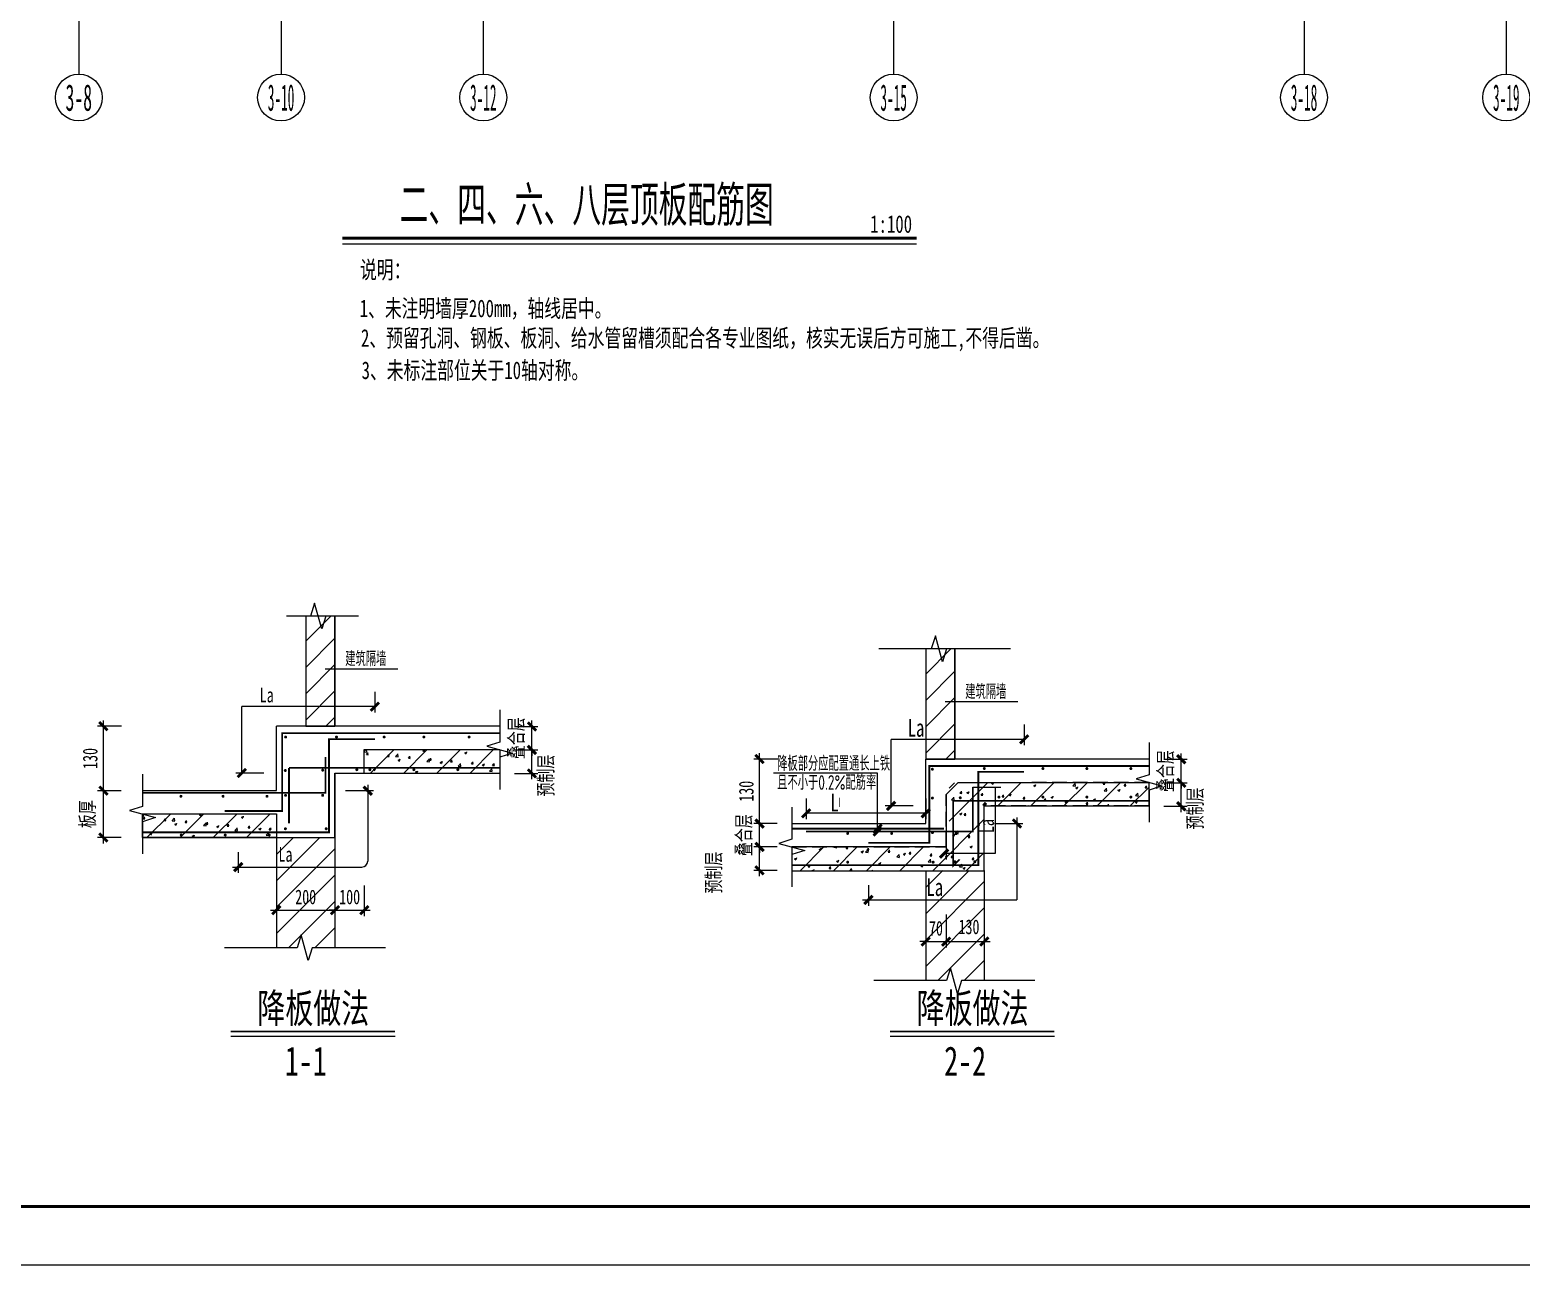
# Model space of a CAD drawing. Extents: x -3200779283 to -8106663, y 659664 to 1123462.
# Drawn here: x -8154085 to -8128646, y 739664 to 760744 of the extents above; entities that cross this region are included whole.
import ezdxf
from ezdxf.enums import TextEntityAlignment as Align
from ezdxf.xclip import XClip

# ---------------------------------------------------------------- set-up
doc = ezdxf.new("R2010")
doc.units = 0
doc.header["$LTSCALE"] = 1000
doc.header["$MEASUREMENT"] = 0
doc.header["$XCLIPFRAME"] = 0
doc.linetypes.add('DASH', pattern=[0.35, 0.25, -0.1])
doc.linetypes.add('节点$0$DASH', pattern=[0.35, 0.25, -0.1])
doc.layers.get('Defpoints').update_dxf_attribs({"color": 30, "linetype": 'DASH'})
for name, color, linetype in [('3#-轴线$0$3#-轴号$0$A-ANNO-AXIS-CIRC', 3, 'Continuous'), ('3#-轴线$0$3#-轴号$0$A-ANNO-AXIS-TEXT', 7, 'Continuous'), ('3#-轴线$0$AXIS_TEXT', 7, 'Continuous'), ('3#4#5#$0$BORDER', 7, 'Continuous'), ('3#4#5#模板$0$BORDER', 7, 'Continuous'), ('NUM', 7, 'Continuous'), ('S-ANNO-DIMS', 3, 'Continuous'), ('S-ANNO-TEXT', 7, 'Continuous'), ('S-PC-FQ-WYQ', 4, 'Continuous'), ('节点$0$2-4#-结构平面图-7.19$0$COLU_DE_DIM', 3, 'Continuous'), ('节点$0$NUM', 7, 'Continuous'), ('节点$0$S-ANNO-DIMS', 3, 'Continuous'), ('节点$0$S-ANNO-TEXT', 7, 'Continuous'), ('节点$0$S-ANNO-THIN', 3, 'Continuous'), ('节点$0$S-DETL', 4, 'Continuous'), ('节点$0$S-DETL-DIMS', 210, 'Continuous'), ('节点$0$S-REIN', 1, 'Continuous'), ('节点$0$S-WALL-HATC', 253, 'Continuous')]:
    doc.layers.add(name, color=color, linetype=linetype)
doc.styles.add('3#-轴线$0$3#-轴号$0$_TCH_AXIS', font='')
doc.styles.add('3#-轴线$0$COMPLEX', font='COMPLEX')
doc.styles.add('宋体', font='', dxfattribs={"width": 0.8})
doc.styles.add('楷体', font='', dxfattribs={"width": 0.6})
doc.styles.add('节点$0$-楷体_GB2312-1.0', font='', dxfattribs={"width": 0.7})
doc.styles.add('节点$0$TSSD_Dimension', font='Tssdeng.shx', dxfattribs={"width": 0.7, "bigfont": 'hztxt.shx'})
doc.styles.add('节点$0$TSSD_Rein', font='Tssdeng.shx', dxfattribs={"width": 0.7, "bigfont": 'hztxt.shx'})
doc.styles.add('节点$0$楷体', font='', dxfattribs={"width": 0.7, "height": 250})
doc.styles.get('3#-轴线$0$3#-轴号$0$_TCH_AXIS').set_extended_font_data('SimSun')
doc.styles.get('宋体').set_extended_font_data('SimSun')
doc.styles.get('楷体').set_extended_font_data('KaiTi_GB2312')
doc.styles.get('节点$0$-楷体_GB2312-1.0').set_extended_font_data('KaiTi_GB2312')
doc.styles.get('节点$0$楷体').set_extended_font_data('KaiTi_GB2312')
doc.dimstyles.new('节点$0$TSSD_20_100', dxfattribs={"dimtxt": 300, "dimasz": 100, "dimexe": 100, "dimexo": 250, "dimgap": 100, "dimtad": 1, "dimdec": 0, "dimlfac": 0.2, "dimzin": 0, "dimdsep": 46, "dimtxsty": '节点$0$楷体', "dimblk": '节点$0$_ArchTick', "dimcen": 0, "dimdle": 100, "dimclrt": 7, "dimadec": 0, "dimazin": 0, "dimtfac": 1, "dimtdec": 0, "dimtix": 1, "dimtmove": 2, "dimatfit": 3, "dimfxl": 1, "dimtolj": 1, "dimtzin": 0, "dimarcsym": 0})
pattern_1 = [(45, (207410.23, -258407.8), (-224.5064, 224.5064), [])]

# ---------------------------------------------------------------- blocks, each defined once
blk = doc.blocks.new('A$C635F6008')
at = {"layer": 'NUM', "style": '楷体', "width": 0.7}
for s, p in [('说明：', (161, 2800)), ('   1、未注明墙厚200mm，轴线居中。', (-273, 2141)), ('2、预留孔洞、钢板、板洞、给水管留槽须配合各专业图纸，核实无误后方可施工,不得后凿。', (177, 1636))]:
    blk.add_text(s, height=300, dxfattribs=at).set_placement(p, align=Align.BOTTOM_LEFT)
blk = doc.blocks.new('节点$0$_ArchTick')
at = {"color": 0, "linetype": 'ByBlock', "const_width": 0.5}
blk.add_lwpolyline([(-0.71, -0.71), (0.71, 0.71)], dxfattribs=at)
blk = doc.blocks.new('*D2032')
at = {"layer": 'Defpoints', "color": 0, "transparency": 16777216}
for p in [(66860, -149373), (67410, -149373), (66860, -149773)]:
    blk.add_point(p, dxfattribs=at)
at = {"layer": '节点$0$S-DETL-DIMS', "color": 0, "lineweight": -2, "transparency": 16777216}
for p, q in [((67410, -149873), (67410, -149273)), ((67110, -149373), (67510, -149373)), ((67110, -149773), (67510, -149773))]:
    blk.add_line(p, q, dxfattribs=at)
at = {"layer": '节点$0$S-DETL-DIMS', "color": 0, "lineweight": -2, "transparency": 16777216, "xscale": 100, "yscale": 100, "zscale": 100}
for p, rotation in [((67410, -149373), 90), ((67410, -149773), 270)]:
    blk.add_blockref('节点$0$_ArchTick', p, dxfattribs=dict(at, rotation=rotation))
at = {"layer": '节点$0$S-DETL-DIMS', "color": 7, "transparency": 16777216, "insert": (67660, -149811), "char_height": 250, "attachment_point": 5, "rotation": 90, "style": '节点$0$楷体'}
blk.add_mtext('\\A1;预制层', dxfattribs=at)
blk = doc.blocks.new('*D2033')
at = {"layer": 'Defpoints', "color": 0, "transparency": 16777216}
for p in [(66860, -148973), (67410, -148973), (66860, -149373)]:
    blk.add_point(p, dxfattribs=at)
at = {"layer": '节点$0$S-DETL-DIMS', "color": 0, "lineweight": -2, "transparency": 16777216}
for p, q in [((67110, -148973), (67510, -148973)), ((67410, -148973), (67410, -148873)), ((67410, -149373), (67410, -148973)), ((67110, -149373), (67510, -149373)), ((67410, -149373), (67410, -149473))]:
    blk.add_line(p, q, dxfattribs=at)
at = {"layer": '节点$0$S-DETL-DIMS', "color": 0, "lineweight": -2, "transparency": 16777216, "xscale": 100, "yscale": 100, "zscale": 100}
for p, rotation in [((67410, -148973), 270), ((67410, -149373), 90)]:
    blk.add_blockref('节点$0$_ArchTick', p, dxfattribs=dict(at, rotation=rotation))
at = {"layer": '节点$0$S-DETL-DIMS', "color": 7, "transparency": 16777216, "insert": (67155, -149173), "char_height": 250, "attachment_point": 5, "rotation": 90, "style": '节点$0$楷体'}
blk.add_mtext('\\A1;叠合层', dxfattribs=at)
blk = doc.blocks.new('*D2034')
at = {"layer": 'Defpoints', "color": 0, "transparency": 16777216}
for p in [(63050, -151438), (64050, -151438), (64050, -152108)]:
    blk.add_point(p, dxfattribs=at)
at = {"layer": '节点$0$S-ANNO-DIMS', "color": 0, "lineweight": -2, "transparency": 16777216}
for p, q in [((63050, -151688), (63050, -152208)), ((64050, -151688), (64050, -152208)), ((62950, -152108), (64150, -152108))]:
    blk.add_line(p, q, dxfattribs=at)
at = {"layer": '节点$0$S-ANNO-DIMS', "color": 0, "lineweight": -2, "transparency": 16777216, "xscale": 100, "yscale": 100, "zscale": 100, "rotation": 180}
blk.add_blockref('节点$0$_ArchTick', (63050, -152108), dxfattribs=at)
at = {"layer": '节点$0$S-ANNO-DIMS', "color": 0, "lineweight": -2, "transparency": 16777216, "xscale": 100, "yscale": 100, "zscale": 100}
blk.add_blockref('节点$0$_ArchTick', (64050, -152108), dxfattribs=at)
at = {"layer": '节点$0$S-ANNO-DIMS', "color": 7, "transparency": 16777216, "insert": (63550, -151883), "char_height": 250, "attachment_point": 5, "style": '节点$0$楷体'}
blk.add_mtext('\\A1;200', dxfattribs=at)
blk = doc.blocks.new('*D2035')
at = {"layer": 'Defpoints', "color": 0, "transparency": 16777216}
for p in [(60100, -150068), (60650, -150068), (60650, -150868)]:
    blk.add_point(p, dxfattribs=at)
at = {"layer": '节点$0$S-DETL-DIMS', "color": 0, "lineweight": -2, "transparency": 16777216}
for p, q in [((60400, -150068), (60000, -150068)), ((60100, -150968), (60100, -149968)), ((60400, -150868), (60000, -150868))]:
    blk.add_line(p, q, dxfattribs=at)
at = {"layer": '节点$0$S-DETL-DIMS', "color": 0, "lineweight": -2, "transparency": 16777216, "xscale": 100, "yscale": 100, "zscale": 100}
for p, rotation in [((60100, -150068), 90), ((60100, -150868), 270)]:
    blk.add_blockref('节点$0$_ArchTick', p, dxfattribs=dict(at, rotation=rotation))
at = {"layer": '节点$0$S-DETL-DIMS', "color": 7, "transparency": 16777216, "insert": (59839, -150468), "char_height": 250, "attachment_point": 5, "rotation": 90, "style": '节点$0$楷体'}
blk.add_mtext('\\A1;板厚', dxfattribs=at)
blk = doc.blocks.new('*D2036')
at = {"layer": 'Defpoints', "color": 0, "transparency": 16777216}
for p in [(60100, -148968), (60660, -148968), (60650, -150068)]:
    blk.add_point(p, dxfattribs=at)
at = {"layer": '节点$0$S-DETL-DIMS', "color": 0, "lineweight": -2, "transparency": 16777216}
for p, q in [((60410, -148968), (60000, -148968)), ((60100, -150168), (60100, -148868)), ((60400, -150068), (60000, -150068))]:
    blk.add_line(p, q, dxfattribs=at)
at = {"layer": '节点$0$S-DETL-DIMS', "color": 0, "lineweight": -2, "transparency": 16777216, "xscale": 100, "yscale": 100, "zscale": 100}
for p, rotation in [((60100, -148968), 90), ((60100, -150068), 270)]:
    blk.add_blockref('节点$0$_ArchTick', p, dxfattribs=dict(at, rotation=rotation))
at = {"layer": '节点$0$S-DETL-DIMS', "color": 7, "transparency": 16777216, "insert": (59875, -149518), "char_height": 250, "attachment_point": 5, "rotation": 90, "style": '节点$0$楷体'}
blk.add_mtext('\\A1;130', dxfattribs=at)
blk = doc.blocks.new('*D2037')
at = {"layer": 'Defpoints', "color": 0, "transparency": 16777216}
for p in [(64050, -151438), (64550, -151438), (64550, -152108)]:
    blk.add_point(p, dxfattribs=at)
at = {"layer": '节点$0$S-ANNO-DIMS', "color": 0, "lineweight": -2, "transparency": 16777216}
for p, q in [((64050, -151688), (64050, -152208)), ((64550, -151688), (64550, -152208)), ((64050, -152108), (63950, -152108)), ((64050, -152108), (64550, -152108)), ((64550, -152108), (64650, -152108))]:
    blk.add_line(p, q, dxfattribs=at)
at = {"layer": '节点$0$S-ANNO-DIMS', "color": 0, "lineweight": -2, "transparency": 16777216, "xscale": 100, "yscale": 100, "zscale": 100}
blk.add_blockref('节点$0$_ArchTick', (64050, -152108), dxfattribs=at)
at = {"layer": '节点$0$S-ANNO-DIMS', "color": 0, "lineweight": -2, "transparency": 16777216, "xscale": 100, "yscale": 100, "zscale": 100, "rotation": 180}
blk.add_blockref('节点$0$_ArchTick', (64550, -152108), dxfattribs=at)
at = {"layer": '节点$0$S-ANNO-DIMS', "color": 7, "transparency": 16777216, "insert": (64300, -151883), "char_height": 250, "attachment_point": 5, "style": '节点$0$楷体'}
blk.add_mtext('\\A1;100', dxfattribs=at)
blk = doc.blocks.new('*D2000')
at = {"layer": 'Defpoints', "color": 0, "transparency": 16777216}
for p in [(71292, -151028), (71842, -151028), (71842, -151428)]:
    blk.add_point(p, dxfattribs=at)
at = {"layer": '节点$0$S-DETL-DIMS', "color": 0, "lineweight": -2, "transparency": 16777216}
for p, q in [((71592, -151028), (71192, -151028)), ((71292, -151528), (71292, -150928)), ((71592, -151428), (71192, -151428))]:
    blk.add_line(p, q, dxfattribs=at)
at = {"layer": '节点$0$S-DETL-DIMS', "color": 0, "lineweight": -2, "transparency": 16777216, "xscale": 100, "yscale": 100, "zscale": 100}
for p, rotation in [((71292, -151028), 90), ((71292, -151428), 270)]:
    blk.add_blockref('节点$0$_ArchTick', p, dxfattribs=dict(at, rotation=rotation))
at = {"layer": '节点$0$S-DETL-DIMS', "color": 7, "transparency": 16777216, "insert": (70523, -151466), "char_height": 250, "attachment_point": 5, "rotation": 90, "style": '节点$0$楷体'}
blk.add_mtext('\\A1;预制层', dxfattribs=at)
blk = doc.blocks.new('*D2001')
at = {"layer": 'Defpoints', "color": 0, "transparency": 16777216}
for p in [(71292, -150628), (71842, -150628), (71842, -151028)]:
    blk.add_point(p, dxfattribs=at)
at = {"layer": '节点$0$S-DETL-DIMS', "color": 0, "lineweight": -2, "transparency": 16777216}
for p, q in [((71292, -150628), (71292, -150528)), ((71592, -150628), (71192, -150628)), ((71292, -151028), (71292, -150628)), ((71592, -151028), (71192, -151028)), ((71292, -151028), (71292, -151128))]:
    blk.add_line(p, q, dxfattribs=at)
at = {"layer": '节点$0$S-DETL-DIMS', "color": 0, "lineweight": -2, "transparency": 16777216, "xscale": 100, "yscale": 100, "zscale": 100}
for p, rotation in [((71292, -150628), 270), ((71292, -151028), 90)]:
    blk.add_blockref('节点$0$_ArchTick', p, dxfattribs=dict(at, rotation=rotation))
at = {"layer": '节点$0$S-DETL-DIMS', "color": 7, "transparency": 16777216, "insert": (71037, -150828), "char_height": 250, "attachment_point": 5, "rotation": 90, "style": '节点$0$楷体'}
blk.add_mtext('\\A1;叠合层', dxfattribs=at)
blk = doc.blocks.new('*D2002')
at = {"layer": 'Defpoints', "color": 0, "transparency": 16777216}
for p in [(71292, -149528), (71852, -149528), (71842, -150628)]:
    blk.add_point(p, dxfattribs=at)
at = {"layer": '节点$0$S-DETL-DIMS', "color": 0, "lineweight": -2, "transparency": 16777216}
for p, q in [((71602, -149528), (71192, -149528)), ((71292, -150728), (71292, -149428)), ((71592, -150628), (71192, -150628))]:
    blk.add_line(p, q, dxfattribs=at)
at = {"layer": '节点$0$S-DETL-DIMS', "color": 0, "lineweight": -2, "transparency": 16777216, "xscale": 100, "yscale": 100, "zscale": 100}
for p, rotation in [((71292, -149528), 90), ((71292, -150628), 270)]:
    blk.add_blockref('节点$0$_ArchTick', p, dxfattribs=dict(at, rotation=rotation))
at = {"layer": '节点$0$S-DETL-DIMS', "color": 7, "transparency": 16777216, "insert": (71067, -150078), "char_height": 250, "attachment_point": 5, "rotation": 90, "style": '节点$0$楷体'}
blk.add_mtext('\\A1;130', dxfattribs=at)
blk = doc.blocks.new('*D2003')
at = {"layer": 'Defpoints', "color": 0, "transparency": 16777216}
for p in [(74476, -151932), (75126, -151932), (75126, -152643)]:
    blk.add_point(p, dxfattribs=at)
at = {"layer": '节点$0$S-ANNO-DIMS', "color": 0, "lineweight": -2, "transparency": 16777216}
for p, q in [((74476, -152182), (74476, -152743)), ((75126, -152182), (75126, -152743)), ((74376, -152643), (75226, -152643))]:
    blk.add_line(p, q, dxfattribs=at)
at = {"layer": '节点$0$S-ANNO-DIMS', "color": 0, "lineweight": -2, "transparency": 16777216, "xscale": 100, "yscale": 100, "zscale": 100, "rotation": 180}
blk.add_blockref('节点$0$_ArchTick', (74476, -152643), dxfattribs=at)
at = {"layer": '节点$0$S-ANNO-DIMS', "color": 0, "lineweight": -2, "transparency": 16777216, "xscale": 100, "yscale": 100, "zscale": 100}
blk.add_blockref('节点$0$_ArchTick', (75126, -152643), dxfattribs=at)
at = {"layer": '节点$0$S-ANNO-DIMS', "color": 7, "transparency": 16777216, "insert": (74865, -152393), "char_height": 250, "attachment_point": 5, "style": '节点$0$楷体'}
blk.add_mtext('\\A1;130', dxfattribs=at)
blk = doc.blocks.new('*D2004')
at = {"layer": 'Defpoints', "color": 0, "transparency": 16777216}
for p in [(74126, -151932), (74476, -151932), (74476, -152643)]:
    blk.add_point(p, dxfattribs=at)
at = {"layer": '节点$0$S-ANNO-DIMS', "color": 0, "lineweight": -2, "transparency": 16777216}
for p, q in [((74126, -152182), (74126, -152743)), ((74476, -152182), (74476, -152743)), ((74126, -152643), (74026, -152643)), ((74126, -152643), (74476, -152643)), ((74476, -152643), (74576, -152643))]:
    blk.add_line(p, q, dxfattribs=at)
at = {"layer": '节点$0$S-ANNO-DIMS', "color": 0, "lineweight": -2, "transparency": 16777216, "xscale": 100, "yscale": 100, "zscale": 100}
blk.add_blockref('节点$0$_ArchTick', (74126, -152643), dxfattribs=at)
at = {"layer": '节点$0$S-ANNO-DIMS', "color": 0, "lineweight": -2, "transparency": 16777216, "xscale": 100, "yscale": 100, "zscale": 100, "rotation": 180}
blk.add_blockref('节点$0$_ArchTick', (74476, -152643), dxfattribs=at)
at = {"layer": '节点$0$S-ANNO-DIMS', "color": 7, "transparency": 16777216, "insert": (74301, -152418), "char_height": 250, "attachment_point": 5, "style": '节点$0$楷体'}
blk.add_mtext('\\A1;70', dxfattribs=at)
blk = doc.blocks.new('*D2005')
at = {"layer": 'Defpoints', "color": 0, "transparency": 16777216}
for p in [(77936, -149933), (78486, -149933), (77936, -150333)]:
    blk.add_point(p, dxfattribs=at)
at = {"layer": '节点$0$S-DETL-DIMS', "color": 0, "lineweight": -2, "transparency": 16777216}
for p, q in [((78486, -150433), (78486, -149833)), ((78186, -149933), (78586, -149933)), ((78186, -150333), (78586, -150333))]:
    blk.add_line(p, q, dxfattribs=at)
at = {"layer": '节点$0$S-DETL-DIMS', "color": 0, "lineweight": -2, "transparency": 16777216, "xscale": 100, "yscale": 100, "zscale": 100}
for p, rotation in [((78486, -149933), 90), ((78486, -150333), 270)]:
    blk.add_blockref('节点$0$_ArchTick', p, dxfattribs=dict(at, rotation=rotation))
at = {"layer": '节点$0$S-DETL-DIMS', "color": 7, "transparency": 16777216, "insert": (78736, -150371), "char_height": 250, "attachment_point": 5, "rotation": 90, "style": '节点$0$楷体'}
blk.add_mtext('\\A1;预制层', dxfattribs=at)
blk = doc.blocks.new('*D2006')
at = {"layer": 'Defpoints', "color": 0, "transparency": 16777216}
for p in [(77936, -149533), (78486, -149533), (77936, -149933)]:
    blk.add_point(p, dxfattribs=at)
at = {"layer": '节点$0$S-DETL-DIMS', "color": 0, "lineweight": -2, "transparency": 16777216}
for p, q in [((78186, -149533), (78586, -149533)), ((78486, -149533), (78486, -149433)), ((78486, -149933), (78486, -149533)), ((78186, -149933), (78586, -149933)), ((78486, -149933), (78486, -150033))]:
    blk.add_line(p, q, dxfattribs=at)
at = {"layer": '节点$0$S-DETL-DIMS', "color": 0, "lineweight": -2, "transparency": 16777216, "xscale": 100, "yscale": 100, "zscale": 100}
for p, rotation in [((78486, -149533), 270), ((78486, -149933), 90)]:
    blk.add_blockref('节点$0$_ArchTick', p, dxfattribs=dict(at, rotation=rotation))
at = {"layer": '节点$0$S-DETL-DIMS', "color": 7, "transparency": 16777216, "insert": (78230, -149733), "char_height": 250, "attachment_point": 5, "rotation": 90, "style": '节点$0$楷体'}
blk.add_mtext('\\A1;叠合层', dxfattribs=at)
blk = doc.blocks.new('3#-轴线$0$_AXISO')
blk.add_circle((0, 0), 0.5)
at = {"layer": '3#-轴线$0$AXIS_TEXT', "style": '3#-轴线$0$COMPLEX', "width": 1.041667}
blk.add_attdef('A', text='', height=0.56, dxfattribs=at).set_placement((-0.25, -0.28), (0.25, -0.28), align=Align.FIT)
blk = doc.blocks.new('3#-轴线$0$3#-轴号')
at = {"layer": '3#-轴线$0$3#-轴号$0$A-ANNO-AXIS-CIRC'}
for p, q in [((17450, -13981.5), (17450, -17981.5)), ((20900, -13981.5), (20900, -17981.5)), ((24350, -13981.5), (24350, -17981.5)), ((31350, -13981.5), (31350, -17981.5)), ((38350, -13981.5), (38350, -17981.5)), ((41800, -13981.5), (41800, -17981.5))]:
    blk.add_line(p, q, dxfattribs=at)
ref = blk.add_blockref('3#-轴线$0$_AXISO', (17450, -18381.5), dxfattribs=dict(at, xscale=800, yscale=800, zscale=800))
ref.add_attrib('A', '3-8', dxfattribs={"layer": '3#-轴线$0$3#-轴号$0$A-ANNO-AXIS-TEXT', "height": 452.55, "style": '3#-轴线$0$3#-轴号$0$_TCH_AXIS', "width": 0.466146}).set_placement((17223.7, -18607.8), (17676.3, -18607.8), align=Align.FIT)
ref = blk.add_blockref('3#-轴线$0$_AXISO', (20900, -18381.5), dxfattribs=dict(at, xscale=800, yscale=800, zscale=800))
ref.add_attrib('A', '3-10', dxfattribs={"layer": '3#-轴线$0$3#-轴号$0$A-ANNO-AXIS-TEXT', "height": 452.55, "style": '3#-轴线$0$3#-轴号$0$_TCH_AXIS', "width": 0.349609}).set_placement((20673.7, -18607.8), (21126.3, -18607.8), align=Align.FIT)
ref = blk.add_blockref('3#-轴线$0$_AXISO', (24350, -18381.5), dxfattribs=dict(at, xscale=800, yscale=800, zscale=800))
ref.add_attrib('A', '3-12', dxfattribs={"layer": '3#-轴线$0$3#-轴号$0$A-ANNO-AXIS-TEXT', "height": 452.55, "style": '3#-轴线$0$3#-轴号$0$_TCH_AXIS', "width": 0.349609}).set_placement((24123.7, -18607.8), (24576.3, -18607.8), align=Align.FIT)
ref = blk.add_blockref('3#-轴线$0$_AXISO', (31350, -18381.5), dxfattribs=dict(at, xscale=800, yscale=800, zscale=800))
ref.add_attrib('A', '3-15', dxfattribs={"layer": '3#-轴线$0$3#-轴号$0$A-ANNO-AXIS-TEXT', "height": 452.55, "style": '3#-轴线$0$3#-轴号$0$_TCH_AXIS', "width": 0.349609}).set_placement((31123.7, -18607.8), (31576.3, -18607.8), align=Align.FIT)
ref = blk.add_blockref('3#-轴线$0$_AXISO', (38350, -18381.5), dxfattribs=dict(at, xscale=800, yscale=800, zscale=800))
ref.add_attrib('A', '3-18', dxfattribs={"layer": '3#-轴线$0$3#-轴号$0$A-ANNO-AXIS-TEXT', "height": 452.55, "style": '3#-轴线$0$3#-轴号$0$_TCH_AXIS', "width": 0.349609}).set_placement((38123.7, -18607.8), (38576.3, -18607.8), align=Align.FIT)
ref = blk.add_blockref('3#-轴线$0$_AXISO', (41800, -18381.5), dxfattribs=dict(at, xscale=800, yscale=800, zscale=800))
ref.add_attrib('A', '3-19', dxfattribs={"layer": '3#-轴线$0$3#-轴号$0$A-ANNO-AXIS-TEXT', "height": 452.55, "style": '3#-轴线$0$3#-轴号$0$_TCH_AXIS', "width": 0.349609}).set_placement((41573.7, -18607.8), (42026.3, -18607.8), align=Align.FIT)
blk = doc.blocks.new('3#-轴线')
blk.add_blockref('3#-轴线$0$3#-轴号', (0, 0))
blk = doc.blocks.new('节点')
at = {"layer": '节点$0$S-WALL-HATC'}
h = blk.add_hatch(dxfattribs=at)
h.set_pattern_fill('ANSI31', color=256, scale=100, style=0)
h.set_pattern_definition(pattern_1)
h.paths.add_polyline_path([(64050.2, -147087.8), (63550.2, -147087.8), (63550.2, -148967.8), (64050.2, -148967.8)])
h = blk.add_hatch(dxfattribs=at)
h.set_pattern_fill('ANSI31', color=256, scale=100, style=0)
h.set_pattern_definition([(45, (217986.02, -258968.2), (-224.5064, 224.5064), [])])
h.paths.add_polyline_path([(74626, -147648.2), (74126, -147648.2), (74126, -149528.2), (74626, -149528.2)])
h = blk.add_hatch(dxfattribs=at)
h.set_pattern_fill('ARMOREDW', color=256, scale=50)
h.set_pattern_definition([(50, (225480.23, -251027.8), (358.6301, -31.37607), [37.5, -412.5]), (355, (225480.23, -251027.8), (-69.3757, 376.0961), [30, -330]), (100.4514, (225510.1, -251030.43), (289.2547, 344.7198), [31.8701, -350.57106]), (46.1842, (225480.23, -250927.8), (533.6205, -82.7595), [56.25, -618.75]), (96.6356, (225524.7, -250934.7), (467.3314, 487.059), [47.8051, -525.8565]), (351.1842, (225480.23, -250927.8), (467.331, 487.0593), [45, -495]), (21, (225530.23, -250952.8), (298.45353, -201.30945), [37.5, -412.5]), (326, (225530.23, -250952.8), (121.6577, 362.575), [30, -330]), (71.4514, (225555.1, -250969.6), (420.1113, 161.26525), [31.8701, -350.57106]), (45, (225480.23, -251027.8), (-282.8427, 282.8427), [])])
h.paths.add_polyline_path([(66860, -149772.8), (64550.2, -149772.8), (64550.2, -149367.8), (66860, -149367.8)])
h = blk.add_hatch(dxfattribs=at)
h.set_pattern_fill('ARMOREDW', color=256, scale=50)
h.set_pattern_definition([(50, (217445.68, -218276.07), (358.6301, -31.37607), [37.5, -412.5]), (355, (217445.68, -218276.07), (-69.3757, 376.0961), [30, -330]), (100.4514, (217475.57, -218278.7), (289.2547, 344.7198), [31.8701, -350.57106]), (46.1842, (217445.7, -218176.07), (533.6205, -82.7595), [56.25, -618.75]), (96.6356, (217490.15, -218182.97), (467.3314, 487.059), [47.8051, -525.8565]), (351.1842, (217445.7, -218176.07), (467.331, 487.0593), [45, -495]), (21, (217495.68, -218201.07), (298.4535, -201.30945), [37.5, -412.5]), (326, (217495.68, -218201.07), (121.6577, 362.575), [30, -330]), (71.4514, (217520.55, -218217.85), (420.1113, 161.26525), [31.8701, -350.57106]), (45, (217445.7, -218276.07), (-282.8427, 282.8427), [])])
h.paths.add_polyline_path([(77935.8, -149933.2), (74526, -149933.2), (74526, -151028.2), (71842, -151028.2), (71842, -151433.2), (75126, -151433.2), (75126, -150328.2), (77935.8, -150328.2)])
h = blk.add_hatch(dxfattribs=at)
h.set_pattern_fill('ARMOREDW', color=256, scale=50)
h.set_pattern_definition([(50, (221670.4, -252122.8), (358.6301, -31.37607), [37.5, -412.5]), (355, (221670.4, -252122.8), (-69.3757, 376.0961), [30, -330]), (100.4514, (221700.3, -252125.43), (289.2547, 344.7198), [31.8701, -350.57106]), (46.1842, (221670.4, -252022.8), (533.6205, -82.7595), [56.25, -618.75]), (96.6356, (221714.9, -252029.7), (467.3314, 487.059), [47.8051, -525.8565]), (351.1842, (221670.4, -252022.8), (467.331, 487.0593), [45, -495]), (21, (221720.4, -252047.8), (298.45353, -201.30945), [37.5, -412.5]), (326, (221720.4, -252047.8), (121.6577, 362.575), [30, -330]), (71.4514, (221745.28, -252064.6), (420.1113, 161.26525), [31.8701, -350.57106]), (45, (221670.4, -252122.8), (-282.8427, 282.8427), [])])
h.paths.add_polyline_path([(63050.2, -150867.8), (60766.3, -150867.8), (60766.3, -150462.8), (63050.2, -150462.8)])
h = blk.add_hatch(dxfattribs=at)
h.set_pattern_fill('ANSI31', color=256, scale=100, style=0)
h.set_pattern_definition(pattern_1)
h.paths.add_polyline_path([(64050.2, -152747.8), (63051.2, -152747.8), (63051.2, -150867.8), (64050.2, -150867.8)])
h = blk.add_hatch(dxfattribs=at)
h.set_pattern_fill('ANSI31', color=256, scale=100, style=0)
h.set_pattern_definition([(45, (218486.02, -258968.2), (-224.5064, 224.5064), [])])
h.paths.add_polyline_path([(75126, -153308.2), (74127, -153308.2), (74127, -151428.2), (75126, -151428.2)])
at = {"layer": '节点$0$2-4#-结构平面图-7.19$0$COLU_DE_DIM'}
blk.add_line((74476, -150133.2), (74681, -149928.2), dxfattribs=at)
blk.add_lwpolyline([(73305.3, -150765.5), (73305.3, -149768.8), (71528.1, -149768.8)], dxfattribs=at)
at = {"layer": '节点$0$NUM', "const_width": 30}
for points in [[(62271.2, -154179.1), (65074.2, -154179.1)], [(73518, -154179.1), (76321, -154179.1)]]:
    blk.add_lwpolyline(points, dxfattribs=at)
at = {"layer": '节点$0$NUM'}
for points in [[(62271.2, -154259.1), (65074.2, -154259.1)], [(73518, -154259.1), (76321, -154259.1)]]:
    blk.add_lwpolyline(points, dxfattribs=at)
at = {"layer": '节点$0$S-ANNO-DIMS'}
for p, q in [((63880.2, -147987.8), (65120.2, -147987.8)), ((64730.2, -148378.7), (64730.2, -148732.8)), ((74456, -148548.2), (75696, -148548.2)), ((74456, -148548.2), (75696, -148548.2)), ((62460.2, -149767.8), (62460.2, -148632.8)), ((64730.2, -148632.8), (62460.2, -148632.8)), ((75806, -148939), (75806, -149293.2)), ((73536, -150328.2), (73536, -149193.2)), ((75806, -149193.2), (73536, -149193.2)), ((62838.1, -149767.8), (62360.2, -149767.8)), ((64230.2, -150067.8), (64708.1, -150067.8)), ((64608.1, -149967.8), (64608.1, -151272)), ((74932.6, -150006.5), (75410.4, -150006.5)), ((72087.2, -150199.5), (72087.2, -150553.7)), ((73913.9, -150328.2), (73436, -150328.2)), ((74126, -150199.5), (74126, -150553.7)), ((74126, -150453.7), (72087.2, -150453.7)), ((75683.9, -150528.2), (75683.9, -151932.3)), ((75306, -150628.2), (75783.9, -150628.2)), ((74476, -150997.1), (74476, -151242.4)), ((62400.2, -151117.8), (62400.2, -151472)), ((62300.2, -151372), (64508.1, -151372)), ((73148.3, -151678.2), (73148.3, -152032.3)), ((73048.3, -151932.3), (75683.9, -151932.3))]:
    blk.add_line(p, q, dxfattribs=at)
blk.add_lwpolyline([(75310.4, -150006.5), (75310.4, -150006.5), (75310.4, -151142.4), (74439.2, -151142.4)], dxfattribs=at)
blk.add_arc((64508.1, -151272), 100, 270, 0, dxfattribs=at)
at = {"layer": '节点$0$S-ANNO-THIN'}
for points in [[(64450.5, -147087.8), (63893.2, -147087.8), (63823.2, -147307.8), (63703.2, -146867.8), (63633.2, -147087.8), (63223.8, -147087.8)], [(75570.4, -147648.2), (74481.2, -147648.2), (74411.2, -147868.2), (74291.2, -147428.2), (74221.2, -147648.2), (73324.7, -147648.2)], [(66860, -148687.8), (66860, -149237.8), (66640, -149307.8), (67080, -149427.8), (66860, -149497.8), (66860, -150047.8)], [(77935.8, -149248.2), (77935.8, -149798.2), (77715.8, -149868.2), (78155.8, -149988.2), (77935.8, -150058.2), (77935.8, -150608.2)], [(60766.3, -149787.8), (60766.3, -150337.8), (60546.3, -150407.8), (60986.3, -150527.8), (60766.3, -150597.8), (60766.3, -151147.8)], [(71842, -150348.2), (71842, -150898.2), (71622, -150968.2), (72062, -151088.2), (71842, -151158.2), (71842, -151708.2)], [(64913.2, -152747.8), (63663.2, -152747.8), (63593.2, -152967.8), (63473.2, -152527.8), (63403.2, -152747.8), (62167.1, -152747.8)], [(75989, -153308.2), (74739, -153308.2), (74669, -153528.2), (74549, -153088.2), (74479, -153308.2), (73242.9, -153308.2)]]:
    blk.add_lwpolyline(points, dxfattribs=at)
at = {"layer": '节点$0$S-DETL'}
for p, q in [((63050.2, -150067.8), (63050.2, -148967.8)), ((74126, -150628.2), (74126, -149528.2)), ((64550.2, -149772.8), (64050.2, -149772.8))]:
    blk.add_line(p, q, dxfattribs=at)
at = {"layer": '节点$0$S-DETL', "linetype": '节点$0$DASH'}
for p, q in [((74476, -151028.2), (74476, -150133.2)), ((75126, -151428.2), (75126, -150328.2))]:
    blk.add_line(p, q, dxfattribs=at)
at = {"layer": '节点$0$S-DETL'}
for points in [[(63550.2, -147087.8), (63550.2, -148967.8)], [(64050.2, -147087.8), (64050.2, -148967.8)], [(74126, -147648.2), (74126, -149528.2)], [(74626, -147648.2), (74626, -149528.2)], [(66860, -148967.8), (63050.2, -148967.8)], [(77935.8, -149528.2), (74126, -149528.2)], [(63050.2, -150867.8), (64050.2, -150867.8), (64050.2, -149767.8)], [(64050.2, -149767.8), (64050.2, -149767.8), (64050.2, -150867.8)], [(60766.3, -150067.8), (63050.2, -150067.8)], [(71842, -150628.2), (74126, -150628.2)], [(60766.3, -150867.8), (63050.2, -150867.8)], [(63050.2, -150867.8), (63052.2, -152747.8)], [(64050.2, -150867.8), (64050.2, -152747.8)], [(74126, -151428.2), (74128, -153308.2)], [(75126, -151428.2), (75126, -153308.2)]]:
    blk.add_lwpolyline(points, dxfattribs=at)
at = {"layer": '节点$0$S-DETL', "linetype": '节点$0$DASH'}
for points in [[(77935.8, -149928.2), (74676, -149933.2)], [(77935.8, -150328.2), (75126, -150328.2)], [(71842, -151028.2), (74476, -151028.2)]]:
    blk.add_lwpolyline(points, dxfattribs=at)
at = {"layer": '节点$0$S-REIN', "color": 2, "const_width": 30}
for points in [[(66860, -149086.6), (63150.6, -149086.6), (63150.6, -150415.3), (62167.2, -150415.3)], [(60766.3, -150106.6), (63890.2, -150106.6), (63890.2, -149490.8)], [(77935.8, -149647), (74188.4, -149647), (74188.4, -150958.8), (73148.9, -150958.8)], [(71842, -150716.7), (74441.2, -150716.7), (74441.2, -150716.7)]]:
    blk.add_lwpolyline(points, dxfattribs=at)
at = {"layer": '节点$0$S-REIN', "const_width": 30}
for points in [[(60766.3, -150778.7), (63948.3, -150778.7), (63948.3, -149187.8), (64730.2, -149187.8)], [(66860, -149679.4), (63266.3, -149679.4)], [(63266.3, -149679.4), (63266.3, -150627.1)], [(71842, -151339.1), (75024.1, -151339.1), (75024.1, -149747.2), (75806, -149747.2)], [(72087.2, -150765.5), (74932.6, -150765.5), (74932.6, -150006.5), (74932.6, -150006.5)], [(77935.8, -150239.7), (74593.3, -150239.7), (74593.3, -151352.7), (74705.4, -151239.1)]]:
    blk.add_lwpolyline(points, dxfattribs=at)
at = {"layer": '节点$0$S-REIN', "color": 2, "linetype": '节点$0$DASH', "const_width": 25}
for points in [[(63195.5, -149152.5, -1), (63220.5, -149152.5, -1)], [(64063.3, -149152.5, -1), (64088.3, -149152.5, -1)], [(64875.8, -149152.5, -1), (64900.8, -149152.5, -1)], [(65554.1, -149152.5, -1), (65579.1, -149152.5, -1)], [(66324.8, -149152.5, -1), (66349.8, -149152.5, -1)], [(63189.3, -149724, -1), (63214.3, -149724, -1)], [(63828.5, -149717.8, -1), (63853.5, -149717.8, -1)], [(64410.2, -149710.6, -1), (64435.2, -149710.6, -1)], [(74228.2, -149702.1, -1), (74253.2, -149702.1, -1)], [(75113.5, -149690.6, -1), (75138.5, -149690.6, -1)], [(76113.5, -149690.6, -1), (76138.5, -149690.6, -1)], [(76863.5, -149690.6, -1), (76888.5, -149690.6, -1)], [(77613.5, -149690.6, -1), (77638.5, -149690.6, -1)], [(61410, -150163.8, -1), (61435, -150163.8, -1)], [(62127.8, -150163.8, -1), (62152.8, -150163.8, -1)], [(62877.8, -150163.8, -1), (62902.8, -150163.8, -1)], [(63195.3, -150147.8, -1), (63220.3, -150147.8, -1)], [(63827.7, -150147.8, -1), (63852.7, -150147.8, -1)], [(74228.2, -150193.8, -1), (74253.2, -150193.8, -1)], [(63191.6, -150717.8, -1), (63216.6, -150717.8, -1)], [(63887.7, -150717.8, -1), (63912.7, -150717.8, -1)], [(72783.5, -150797, -1), (72808.5, -150797, -1)], [(73533.5, -150797, -1), (73558.5, -150797, -1)], [(74228.2, -150783.7, -1), (74253.2, -150783.7, -1)]]:
    blk.add_lwpolyline(points, format="xyb", close=True, dxfattribs=at)
at = {"layer": '节点$0$S-REIN', "linetype": '节点$0$DASH', "const_width": 25}
for points in [[(64633, -149710.6, -1), (64658, -149710.6, -1)], [(65383, -149710.6, -1), (65408, -149710.6, -1)], [(66133, -149710.6, -1), (66158, -149710.6, -1)], [(74703.5, -150189.7, -1), (74728.5, -150189.7, -1)], [(75363.5, -150177.4, -1), (75388.5, -150177.4, -1)], [(76113.5, -150177.4, -1), (76138.5, -150177.4, -1)], [(76863.5, -150177.4, -1), (76888.5, -150177.4, -1)], [(77613.5, -150177.4, -1), (77638.5, -150177.4, -1)], [(61415.1, -150825.7, -1), (61440.1, -150825.7, -1)], [(62165.1, -150825.7, -1), (62190.1, -150825.7, -1)], [(62915.1, -150825.7, -1), (62940.1, -150825.7, -1)], [(74630.9, -150801.3, -1), (74655.9, -150801.3, -1)], [(72783.5, -151288.3, -1), (72808.5, -151288.3, -1)], [(74240.7, -151288.3, -1), (74265.7, -151288.3, -1)], [(74611.8, -151280.7, -1), (74636.8, -151280.7, -1)], [(74952.7, -151280.7, -1), (74977.7, -151280.7, -1)]]:
    blk.add_lwpolyline(points, format="xyb", close=True, dxfattribs=at)
at = {"layer": '节点$0$S-WALL-HATC'}
for points in [[(64050.2, -147087.8), (63550.2, -147087.8), (63550.2, -148967.8), (64050.2, -148967.8)], [(74626, -147648.2), (74126, -147648.2), (74126, -149528.2), (74626, -149528.2)], [(66860, -149772.8), (64550.2, -149772.8), (64550.2, -149367.8), (66860, -149367.8)], [(63050.2, -150867.8), (60766.3, -150867.8), (60766.3, -150462.8), (63050.2, -150462.8)]]:
    blk.add_lwpolyline(points, close=True, dxfattribs=at)
for points in [[(74476, -150133.2), (74476, -151028.2), (71842, -151028.2), (71842, -151433.2), (75126, -151433.2), (75126, -150328.2), (77935.8, -150328.2), (77935.8, -149933.2)], [(77935.8, -149933.2), (74676, -149933.2)]]:
    blk.add_lwpolyline(points, dxfattribs=at)
at = {"layer": '节点$0$S-ANNO-DIMS'}
for p, xscale, yscale, zscale, rotation in [((64730.2, -148632.8), 100, 100, 100, 180), ((75806, -149193.2), 100, 100, 100, 180), ((62460.2, -149767.8), -100, 100, 100, 270), ((64608.1, -150067.8), 100.0000000000003, 100.0000000000003, 100.0000000000003, 90), ((73536, -150328.2), -100, 100, 100, 270), ((72087.2, -150453.7), 100, 100, 100, 180), ((74126, -150453.7), 100, 100, 100, 180), ((75683.9, -150628.2), 100.0000000000003, 100.0000000000003, 100.0000000000003, 90), ((73305.3, -150716.7), -100, 100, 100, 270), ((73305.3, -150765.5), -100, 100, 100, 270), ((74439.2, -151142.4), 100, 100, 100, 180), ((62400.2, -151372), 100, 100, 100, 180), ((73148.3, -151932.3), 100, 100, 100, 180)]:
    blk.add_blockref('节点$0$_ArchTick', p, dxfattribs=dict(at, xscale=xscale, yscale=yscale, zscale=zscale, rotation=rotation))
at = {"layer": '节点$0$NUM', "style": '节点$0$楷体', "width": 0.7}
for s, p in [('降板做法', (62725.1, -154030.3)), ('降板做法', (73972, -154030.3)), ('1-1', (63194.9, -154931.3)), ('2-2', (74441.8, -154931.3))]:
    blk.add_text(s, height=500, dxfattribs=at).set_placement(p)
at = {"layer": '节点$0$S-ANNO-TEXT', "style": '节点$0$TSSD_Rein', "width": 0.7}
for s, p in [('降板部分应配置通长上铁', (71593.6, -149730.1)), ('且不小于0.2%%%配筋率', (71593.6, -150053.3))]:
    blk.add_text(s, height=250, dxfattribs=at).set_placement(p)
at = {"layer": '节点$0$S-ANNO-TEXT'}
for s, insert, char_height, attachment_point, style in [('\\A1;建筑隔墙', (64575.2, -147818.5), 250, 5, '节点$0$TSSD_Dimension'), ('\\A1;La', (62885.2, -148438.5), 250, 5, '节点$0$-楷体_GB2312-1.0'), ('\\A1;建筑隔墙', (75151, -148378.9), 250, 5, '节点$0$TSSD_Dimension'), ('\\A1;建筑隔墙', (75151, -148378.9), 250, 5, '节点$0$TSSD_Dimension'), ('\\A1;La', (73961, -148998.9), 300, 5, '节点$0$-楷体_GB2312-1.0'), ('\\A1;L{\\fSTXingkai|b0|i0|c134|p2;\\H0.5x;l}', (72501.3, -150121.5), 300, 1, '节点$0$-楷体_GB2312-1.0'), ('\\A1;La', (63205.2, -151157), 250, 5, '节点$0$-楷体_GB2312-1.0'), ('\\A1;La', (74281, -151717.3), 300, 5, '节点$0$-楷体_GB2312-1.0')]:
    blk.add_mtext(s, dxfattribs=dict(at, insert=insert, char_height=char_height, attachment_point=attachment_point, style=style))
at = {"layer": '节点$0$S-ANNO-TEXT', "insert": (75169.6, -150672.3), "char_height": 250, "attachment_point": 5, "rotation": 90, "style": '节点$0$-楷体_GB2312-1.0'}
blk.add_mtext('\\A1;La', dxfattribs=at)
at = {"layer": '节点$0$S-ANNO-DIMS'}
for base, p1, p2, picture, middle in [((64050.2, -152107.8), (63050.2, -151438), (64050.2, -151438), '*D2034', (63550.2, -151882.8)), ((64550.2, -152107.8), (64050.2, -151438), (64550.2, -151438), '*D2037', (64300.2, -151882.8)), ((74476, -152643.2), (74126, -151932.3), (74476, -151932.3), '*D2004', (74301, -152418.2))]:
    dim = blk.add_linear_dim(base=base, p1=p1, p2=p2, dimstyle='节点$0$TSSD_20_100', dxfattribs=at)
    dim.commit()
    dim.dimension.update_dxf_attribs({"geometry": picture, "text_midpoint": middle})
dim = blk.add_linear_dim(base=(75126, -152643.2), p1=(74476, -151932.3), p2=(75126, -151932.3), dimstyle='节点$0$TSSD_20_100', dxfattribs=at)
dim.commit()
dim.dimension.update_dxf_attribs({"geometry": '*D2003', "text_midpoint": (74864.8, -152393.2), "dimtype": 128})
at = {"layer": '节点$0$S-DETL-DIMS'}
for base, p1, p2, text, picture, middle in [((67410, -148972.8), (66860, -149372.8), (66860, -148972.8), '叠合层', '*D2033', (67154.6, -149172.8)), ((60100.2, -148967.8), (60650.2, -150067.8), (60660.2, -148967.8), '130', '*D2036', (59875.2, -149517.8)), ((78485.8, -149533.2), (77935.8, -149933.2), (77935.8, -149533.2), '叠合层', '*D2006', (78230.4, -149733.2)), ((71292, -149528.2), (71842, -150628.2), (71852, -149528.2), '130', '*D2002', (71067, -150078.2)), ((60100.2, -150067.8), (60650.2, -150867.8), (60650.2, -150067.8), '板厚', '*D2035', (59839.4, -150467.8)), ((71292, -150628.2), (71842, -151028.2), (71842, -150628.2), '叠合层', '*D2001', (71036.6, -150828.2))]:
    dim = blk.add_linear_dim(base=base, p1=p1, p2=p2, angle=90, text=text, dimstyle='节点$0$TSSD_20_100', dxfattribs=at)
    dim.commit()
    dim.dimension.update_dxf_attribs({"geometry": picture, "text_midpoint": middle})
for base, p1, p2, picture, middle in [((67410, -149372.8), (66860, -149772.8), (66860, -149372.8), '*D2032', (67660, -149810.6)), ((78485.8, -149933.2), (77935.8, -150333.2), (77935.8, -149933.2), '*D2005', (78735.8, -150370.9)), ((71292, -151028.2), (71842, -151428.2), (71842, -151028.2), '*D2000', (70522.8, -151465.9))]:
    dim = blk.add_linear_dim(base=base, p1=p1, p2=p2, angle=90, text='预制层', dimstyle='节点$0$TSSD_20_100', dxfattribs=at)
    dim.commit()
    dim.dimension.update_dxf_attribs({"geometry": picture, "text_midpoint": middle, "dimtype": 128})

msp = doc.modelspace()

# ---------------------------------------------------------------- linework, layer by layer
at = {"layer": '3#4#5#$0$BORDER'}
msp.add_lwpolyline([(-8190763, 739664), (-8190763, 799064), (-8106663, 799064), (-8106663, 739664)], close=True, dxfattribs=at)
at = {"layer": '3#4#5#$0$BORDER', "const_width": 50}
msp.add_lwpolyline([(-8188263, 740664), (-8188263, 798064), (-8107663, 798064), (-8107663, 740664)], close=True, dxfattribs=at)
at = {"layer": '3#4#5#模板$0$BORDER'}
msp.add_lwpolyline([(-8190763, 739664), (-8190763, 799064), (-8106663, 799064), (-8106663, 739664)], close=True, dxfattribs=at)
at = {"layer": '3#4#5#模板$0$BORDER', "const_width": 50}
msp.add_lwpolyline([(-8188263, 740664), (-8188263, 798064), (-8107663, 798064), (-8107663, 740664)], close=True, dxfattribs=at)
at = {"layer": 'NUM', "const_width": 50}
msp.add_lwpolyline([(-8148752, 757190), (-8138958, 757190)], dxfattribs=at)
at = {"layer": 'NUM'}
msp.add_lwpolyline([(-8148752, 757090), (-8138958, 757090)], dxfattribs=at)

# ---------------------------------------------------------------- block references
msp.add_blockref('3#-轴线', (-8170700, 777970))
at = {"layer": 'S-ANNO-DIMS'}
msp.add_blockref('A$C635F6008', (-8148614, 753610), dxfattribs=at)
at = {"layer": 'S-PC-FQ-WYQ'}
ref = msp.add_blockref('节点', (-8212930, 897829), dxfattribs=at)
XClip(ref).set_block_clipping_path([(57189.6103488923, -157140.1694555586), (79652.9888801247, -143010.911922983)])

# ---------------------------------------------------------------- texts
at = {"layer": 'NUM', "style": '楷体'}
for s, height, width, p in [('二、四、六、八层顶板配筋图', 600, 0.6, (-8147778, 757286)), ('3、未标注部位关于10轴对称。', 300, 0.7, (-8148426, 754695))]:
    msp.add_text(s, height=height, dxfattribs=dict(at, width=width)).set_placement(p, align=Align.BOTTOM_LEFT)
at = {"layer": 'S-ANNO-TEXT', "linetype": 'Continuous', "style": '宋体', "width": 0.7}
msp.add_text('1:100', height=300, dxfattribs=at).set_placement((-8139750, 757190), align=Align.BOTTOM_LEFT)

doc.saveas('drawing.dxf')
